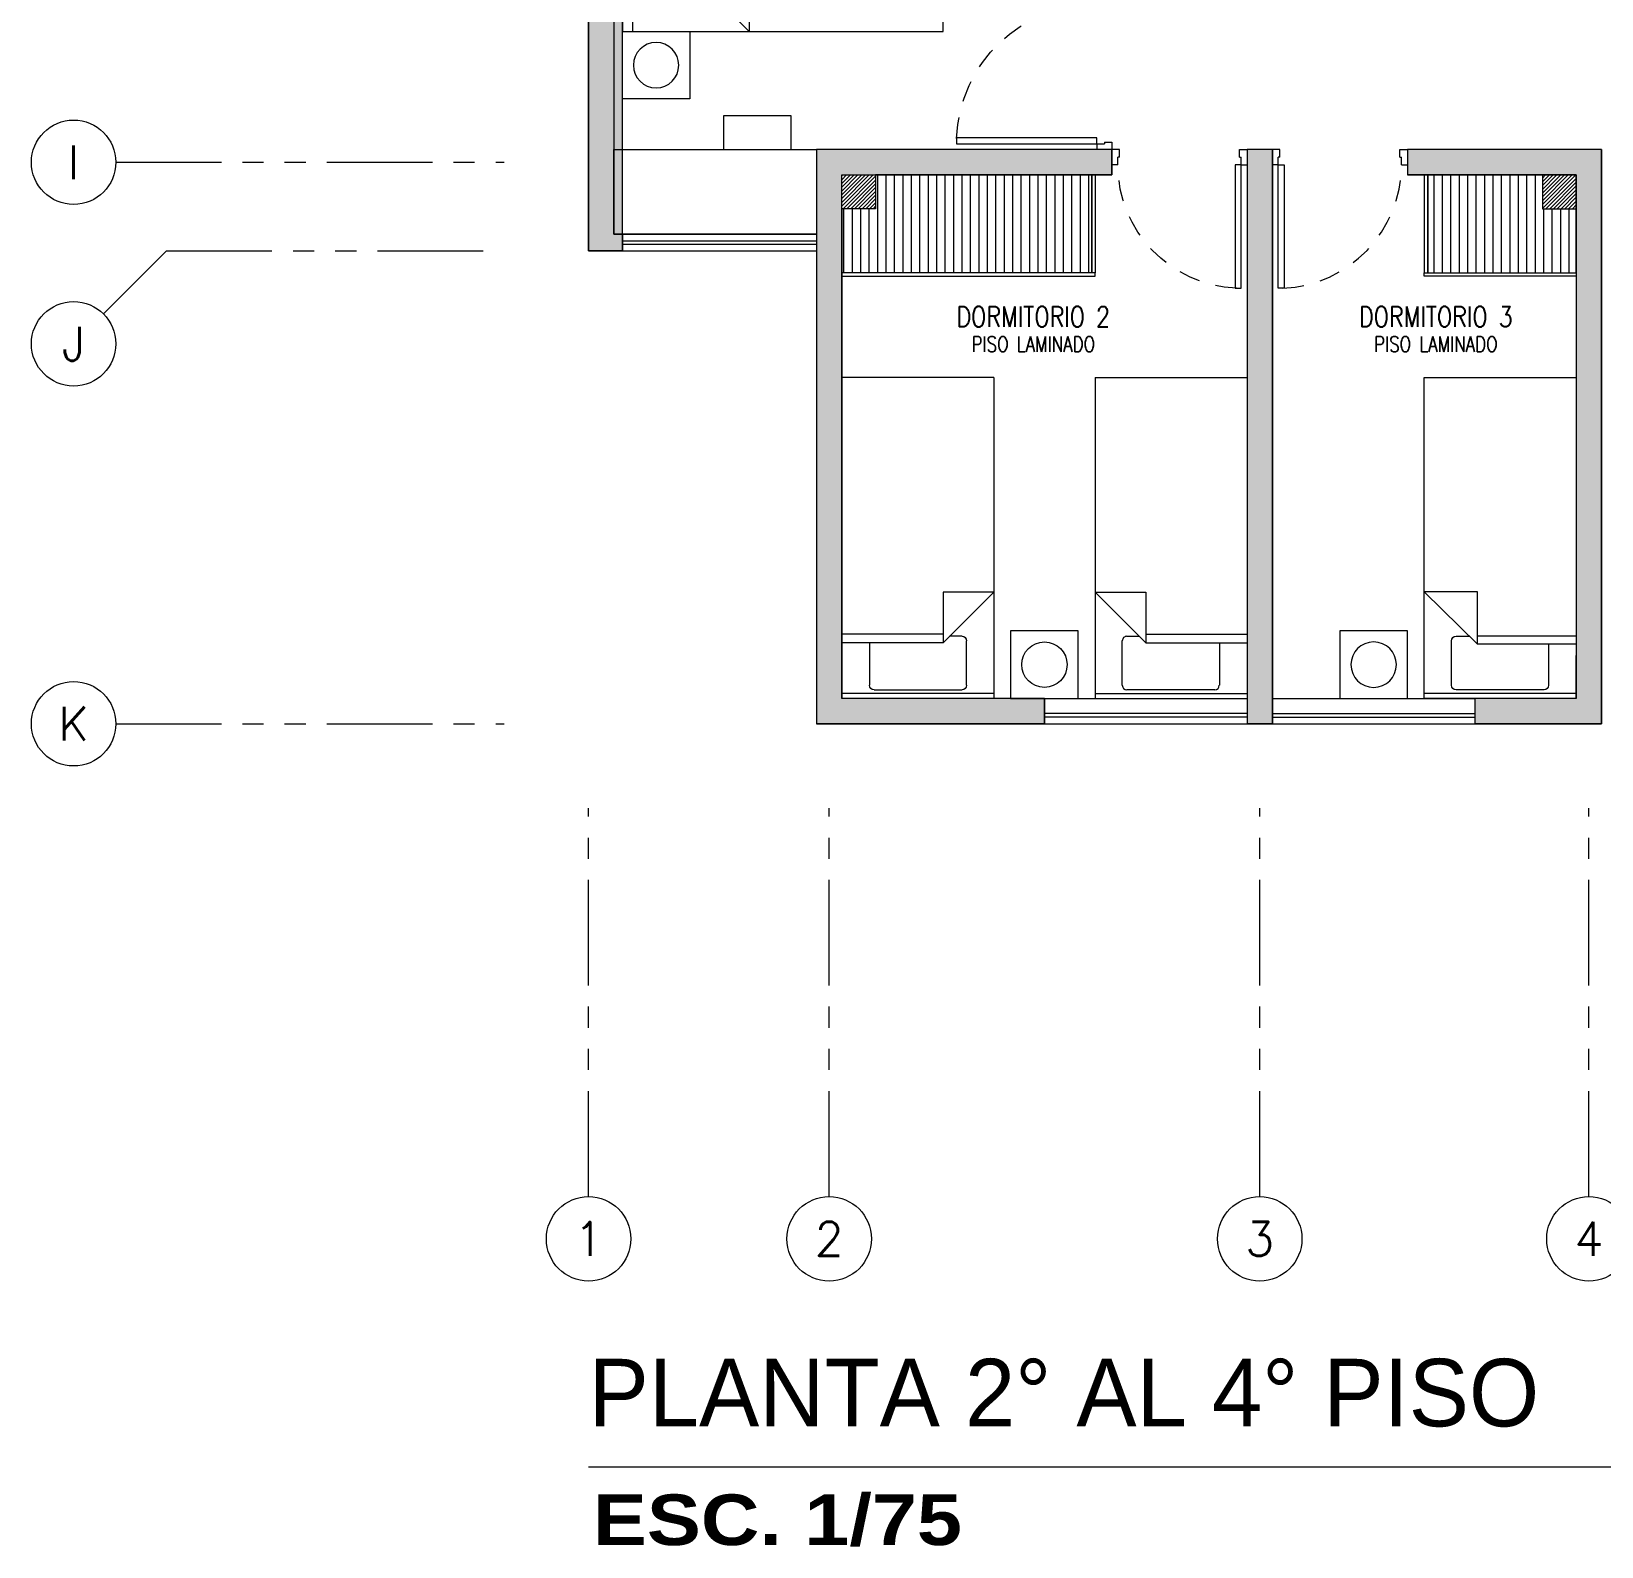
# Model space of a CAD drawing. Header units: millimetres. Extents: x 3765 to 3833, y 1327 to 1657.
# Drawn here: x 3765.17 to 3774.47, y 1451.87 to 1460.84 of the extents above; entities that cross this region are included whole.
import ezdxf
from ezdxf.enums import TextEntityAlignment as Align

# ---------------------------------------------------------------- set-up
doc = ezdxf.new("R2010")
doc.units = ezdxf.units.MM
for name, pattern in [('HIDDEN2', [0.1875, 0.125, -0.0625]), ('PHANTOM', [63.5, 31.75, -6.35, 6.35, -6.35, 6.35, -6.35]), ('PHANTOM2', [1.25, 0.625, -0.125, 0.125, -0.125, 0.125, -0.125]), ('X-REF_DP_Arquitectura$0$HIDDEN', [0.375, 0.25, -0.125])]:
    doc.linetypes.add(name, pattern=pattern)
doc.layers.get('0').update_dxf_attribs({"color": 251, "lineweight": 9})
doc.layers.get('DEFPOINTS').update_dxf_attribs({"color": 251, "lineweight": 9})
for name, color, linetype, lineweight in [('A-COTAS EXT', 251, 'Continuous', 13), ('A-EJES', 251, 'PHANTOM', 13), ('A-HATCH', 251, 'Continuous', 13), ('A-MOBILIARIO', 251, 'Continuous', 13), ('A-MURO BAJO', 251, 'Continuous', 13), ('A-MUROS', 251, 'Continuous', 13), ('A-TEXTO-ACABADO PISO', 251, 'Continuous', 13), ('A-TEXTO-AMBIENTE', 251, 'Continuous', 13), ('A_20_Estructuras', 251, 'Continuous', 13), ('A_50_TextoAmbiente', 251, 'Continuous', 13), ('A_50_Vigas', 251, 'X-REF_DP_Arquitectura$0$HIDDEN', 13), ('A_60_HatchEstructuras', 251, 'Continuous', 13), ('DLP_MOBILIARIO FIJO', 251, 'Continuous', 13)]:
    doc.layers.add(name, color=color, linetype=linetype, lineweight=lineweight)
doc.styles.add('R160-75', font='ariblk.ttf', dxfattribs={"height": 0.6})
doc.styles.add('R175-75', font='GOTHIC.TTF', dxfattribs={"height": 0.4})
doc.styles.add('ROMANS', font='romans.shx', dxfattribs={"width": 0.8})

# ---------------------------------------------------------------- blocks, each defined once
blk = doc.blocks.new('EF-P2-P4')
at = {"layer": 'A_60_HatchEstructuras'}
h = blk.add_hatch(color=256, dxfattribs=at)
h.dxf.hatch_style = 1
h.paths.add_polyline_path([(-1.15, -7), (1.6, -7), (1.6, -7.6), (1.75, -7.6), (1.75, -7), (4.5, -7), (4.5, -9.55), (4.65, -9.55), (4.65, -7), (7.5001, -7), (7.5001, -6.85), (4.65, -6.85), (4.65, -4.3), (4.5, -4.3), (4.5, -6.85), (1.75, -6.85), (1.75, -6.25), (1.6, -6.25), (1.6, -6.85), (-1.15, -6.85), (-1.15, -2.8), (-1.35, -2.8), (-1.35, -11.05), (-1.15, -11.05)])
h.paths.add_polyline_path([(3.3, -4.45), (3.75, -4.45), (3.75, -4.3), (1.6, -4.3), (1.6, -5.5), (1.7468, -5.5), (1.75, -5.5), (1.75, -4.45), (3.1, -4.45), (3.1, -6.05), (3.3, -6.05)], flags=17)
h.paths.add_polyline_path([(3.3, -7.8), (3.1, -7.8), (3.1, -9.4), (1.75, -9.4), (1.75, -8.35), (1.6, -8.35), (1.6, -9.55), (3.75, -9.55), (3.75, -9.4), (3.3, -9.4)], flags=17)
h = blk.add_hatch(color=256, dxfattribs=at)
h.dxf.hatch_style = 1
h.paths.add_polyline_path([(2.7, -10.45), (2.55, -10.45), (2.55, -13.85), (2.7, -13.85)])
h.paths.add_polyline_path([(1.75, -10.45), (0, -10.45), (0, -13.85), (1.35, -13.85), (1.35, -13.7), (0.15, -13.7), (0.15, -10.6), (1.75, -10.6)])
h.paths.add_polyline_path([(4.65, -10.45), (3.5, -10.45), (3.5, -10.6), (4.5, -10.6), (4.5, -13.7), (3.9, -13.7), (3.9, -13.85), (4.65, -13.85)])
at = {"layer": 'A_20_Estructuras'}
for points in [[(-1.15, -7), (1.6, -7), (1.6, -7.6), (1.75, -7.6), (1.75, -7), (4.5, -7), (4.5, -9.55), (4.65, -9.55), (4.65, -7), (7.5001, -7), (7.5001, -6.85), (4.65, -6.85), (4.65, -4.3), (4.5, -4.3), (4.5, -6.85), (1.75, -6.85), (1.75, -6.25), (1.6, -6.25), (1.6, -6.85), (-1.15, -6.85), (-1.15, -2.8), (-1.35, -2.8), (-1.35, -11.05), (-1.15, -11.05)], [(1.75, -10.45), (0, -10.45), (0, -13.85), (1.35, -13.85), (1.35, -13.7), (0.15, -13.7), (0.15, -10.6), (1.75, -10.6)], [(2.7, -10.45), (2.55, -10.45), (2.55, -13.85), (2.7, -13.85)], [(4.65, -10.45), (3.5, -10.45), (3.5, -10.6), (4.5, -10.6), (4.5, -13.7), (3.9, -13.7), (3.9, -13.85), (4.65, -13.85)]]:
    blk.add_lwpolyline(points, close=True, dxfattribs=at)
at = {"layer": 'A_50_Vigas'}
for p, q in [((-1.15, -11.05), (0, -11.05)), ((1.35, -13.85), (2.55, -13.85)), ((2.7, -13.85), (3.9, -13.85))]:
    blk.add_line(p, q, dxfattribs=at)
blk = doc.blocks.new('JUNTA2')
at = {"layer": 'A-MOBILIARIO'}
blk.add_lwpolyline([(-25.6, -9.975), (-25.6, -10.475), (-26.75, -10.475), (-26.75, -9.975)], close=True, dxfattribs=at)
at = {"layer": 'A-MUROS'}
blk.add_lwpolyline([(-24, -6.375), (-26.75, -6.375), (-26.75, -2.325), (-26.95, -2.325), (-26.95, -10.575), (-26.75, -10.575), (-26.75, -6.525), (-24, -6.525)], dxfattribs=at)
blk = doc.blocks.new('A$C77AB7FBD')
at = {"linetype": 'Continuous'}
for p, q in [((0, 0), (0, 1.9)), ((0.9, 1.9), (0, 1.9)), ((0.9, 1.87), (0, 1.87)), ((0.9, 0), (0.9, 1.9)), ((0.164, 1.57), (0.164, 1.8219)), ((0.1908, 1.8487), (0.7119, 1.8487)), ((0.7386, 1.8219), (0.7386, 1.5585)), ((0.6, 1.57), (0, 1.57)), ((0.6, 1.52), (0, 1.52)), ((0.6, 1.27), (0.6, 1.57)), ((0.9, 1.27), (0.6, 1.57)), ((0.7119, 1.5317), (0.6383, 1.5317)), ((0.9, 1.27), (0.6, 1.27)), ((0.9, 0), (0, 0))]:
    blk.add_line(p, q, dxfattribs=at)
for centre, start, end in [((0.1908, 1.8219), 90, 180), ((0.7119, 1.8219), 0, 90), ((0.7119, 1.5585), 270, 0)]:
    blk.add_arc(centre, 0.0267, start, end, dxfattribs=at)
blk = doc.blocks.new('A$C2EBA15F5')
blk.add_lwpolyline([(0, 0.4), (0, 0), (0.4, 0), (0.4, 0.4)], close=True)
blk.add_circle((0.2, 0.2), 0.1344)
blk = doc.blocks.new('CAMA PROYECCION')
for p, q in [((37.495, 40.6423, 0), (37.495, 38.771, 0)), ((38.3949, 40.6423, 0), (37.495, 40.6423, 0)), ((38.3949, 38.771, 0), (38.3949, 40.6423, 0)), ((38.0806, 39.3741, 0), (38.3949, 39.3741, 0)), ((38.3949, 39.3741, 0), (38.0806, 39.0644, 0)), ((38.0806, 39.0644, 0), (38.0806, 39.3741, 0)), ((38.0806, 39.1133, 0), (37.495, 39.1133, 0)), ((37.495, 39.0644, 0), (38.0806, 39.0644, 0)), ((37.659, 39.0644, 0), (37.659, 38.8203, 0)), ((38.2069, 39.1106, 0), (38.1275, 39.1106, 0)), ((38.2336, 38.8203, 0), (38.2336, 39.0838, 0)), ((37.495, 38.7423, 0), (37.495, 38.9974, 0)), ((38.3949, 38.7423, 0), (38.3949, 38.9974, 0)), ((37.6857, 38.7936, 0), (38.2069, 38.7936, 0)), ((37.495, 38.771, 0), (38.3949, 38.771, 0)), ((37.495, 38.7423, 0), (38.3949, 38.7423, 0))]:
    blk.add_line(p, q)
at = {"elevation": 0}
blk.add_lwpolyline([(38.495, 38.7423), (38.495, 39.1423), (38.895, 39.1423), (38.895, 38.7423)], close=True, dxfattribs=at)
blk.add_circle((38.695, 38.9423, 0), 0.1344)
for centre, start, end in [((38.2069, 39.0838, 0), 0, 90), ((37.6857, 38.8203, 0), 180, 270), ((38.2069, 38.8203, 0), 270, 0)]:
    blk.add_arc(centre, 0.0267, start, end)
blk = doc.blocks.new('A$C3E6679A6')
for p, q in [((0, 1.8444), (0.0001, 1.9044)), ((0.0001, 1.9044), (1.4501, 1.9044)), ((1.4501, 1.9044), (1.4501, 1.8444))]:
    blk.add_line(p, q)
at = {"linetype": 'Continuous'}
for p, q in [((0, 1.8444), (1.45, 1.8444)), ((0, 0.0044), (0, 1.8444)), ((0.1867, 1.5087), (0.1867, 1.786)), ((0.2173, 1.8167), (0.6414, 1.8167)), ((0.672, 1.786), (0.672, 1.5087)), ((0.778, 1.5087), (0.778, 1.786)), ((0.8086, 1.8167), (1.2327, 1.8167)), ((1.2633, 1.786), (1.2633, 1.4926)), ((1.45, 1.8444), (1.45, 0.0044)), ((0, 1.5084), (1.0953, 1.5084)), ((1.45, 1.1538), (1.0953, 1.5084)), ((1.0953, 1.5084), (1.0953, 1.1538)), ((1.0953, 1.4524), (0, 1.4524)), ((1.2327, 1.462), (1.1418, 1.462)), ((1.0953, 1.1538), (1.45, 1.1538)), ((1.45, 0.0044), (0, 0.0044))]:
    blk.add_line(p, q, dxfattribs=at)
for centre, start, end in [((0.2173, 1.786), 90, 180), ((0.6414, 1.786), 0, 90), ((0.8086, 1.786), 90, 180), ((1.2327, 1.786), 0, 90), ((1.2327, 1.4926), 270, 0)]:
    blk.add_arc(centre, 0.0306, start, end, dxfattribs=at)
at = {"layer": 'DEFPOINTS', "color": 0, "linetype": 'ByBlock'}
for p in [(0, 1.9044), (0, 0)]:
    blk.add_point(p, dxfattribs=at)
blk = doc.blocks.new('*U86')
for p, q in [((0.01, 0.855), (0.01, 0.9)), ((0.055, 0.855), (0.01, 0.855)), ((0.1, 0.865), (0.055, 0.865)), ((0.055, 0.855), (0.055, 0.865)), ((0.1, 0.865), (0.1, 0.9)), ((0.055, 0.045), (0.01, 0.045)), ((0.01, 0.045), (0.01, 0)), ((0.055, 0.045), (0.055, 0.035)), ((0.1, 0.035), (0.055, 0.035)), ((0.1, 0.035), (0.1, 0))]:
    blk.add_line(p, q)
blk.add_lwpolyline([(0.93, 0.07), (0.93, 0.035), (0.1, 0.035), (0.1, 0.07)], close=True)
at = {"color": 7, "linetype": 'HIDDEN2'}
blk.add_arc((0.0995, 0.0339), 0.8311, 2.23015, 89.96723, dxfattribs=at)
blk = doc.blocks.new('*U87')
for p, q in [((0.01, 0.755), (0.01, 0.8)), ((0.055, 0.755), (0.01, 0.755)), ((0.1, 0.765), (0.055, 0.765)), ((0.055, 0.755), (0.055, 0.765)), ((0.1, 0.765), (0.1, 0.8)), ((0.055, 0.045), (0.01, 0.045)), ((0.01, 0.045), (0.01, 0)), ((0.055, 0.045), (0.055, 0.035)), ((0.1, 0.035), (0.055, 0.035)), ((0.1, 0.035), (0.1, 0))]:
    blk.add_line(p, q)
blk.add_lwpolyline([(0.83, 0.07), (0.83, 0.035), (0.1, 0.035), (0.1, 0.07)], close=True)
at = {"color": 7, "linetype": 'HIDDEN2'}
blk.add_arc((0.0996, 0.034), 0.731, 2.23015, 89.96723, dxfattribs=at)
blk = doc.blocks.new('DPTO 65')
at = {"layer": 'A-HATCH'}
h = blk.add_hatch(dxfattribs=at)
h.set_pattern_fill('ANSI31', color=256, scale=0.005)
h.set_pattern_definition([(45, (-52.640968, -4.05), (-0.01122532, 0.01122532), [])])
h.paths.add_polyline_path([(-5.85, 3.95), (-5.65, 3.95), (-5.65, 3.75), (-5.85, 3.75)])
h = blk.add_hatch(dxfattribs=at)
h.set_pattern_fill('ANSI31', color=256, scale=0.005)
h.set_pattern_definition([(45, (-50.050001, -4.05), (-0.01122532, 0.01122532), [])])
h.paths.add_polyline_path([(-1.5, 3.95), (-1.7, 3.95), (-1.7, 3.75), (-1.5, 3.75)])
at = {"layer": 'DLP_MOBILIARIO FIJO'}
h = blk.add_hatch(dxfattribs=at)
h.set_pattern_fill('_USER', color=8, scale=0.05, angle=270, pattern_type=0)
h.set_pattern_definition([(270, (-65.03, 33.379965), (0.05, -9e-18), [])])
h.paths.add_polyline_path([(-5.85, 4.33), (-4.97, 4.33), (-4.97, 3.75), (-5.65, 3.75), (-5.65, 3.95), (-5.85, 3.95)])
h = blk.add_hatch(dxfattribs=at)
h.set_pattern_fill('_USER', color=8, scale=0.05, angle=270, pattern_type=0)
h.set_pattern_definition([(270, (-9542.434857, -4941.215817), (0.05, -9e-18), [])])
h.paths.add_polyline_path([(-1.5, 4.33), (-1.5, 3.95), (-1.7, 3.95), (-1.7, 3.75), (-2.98, 3.75), (-2.98, 4.33)])
at = {"layer": 'A-MOBILIARIO'}
for points in [[(-1.35, 3.6), (-1.35, 4.1), (-0.15, 4.1), (-0.15, 3.6)], [(-0.8, 3.4), (-0.8, 3.6), (-1.2, 3.6), (-1.2, 3.4)]]:
    blk.add_lwpolyline(points, close=True, dxfattribs=at)
at = {"layer": 'A-MURO BAJO'}
for p, q in [((-4.05, 7), (-5.25, 7)), ((-2.7, 7), (-3.9, 7)), ((-4.05, 6.85), (-5.25, 6.85)), ((-2.7, 6.85), (-3.9, 6.85)), ((-0.2, 4.2), (-1.35, 4.2)), ((-0.2, 4.1), (-1.35, 4.1))]:
    blk.add_line(p, q, dxfattribs=at)
at = {"layer": 'A-MUROS'}
for p, q in [((-6, 7), (-5.25, 7)), ((-6, 3.6), (-6, 7)), ((-5.25, 6.85), (-5.25, 7)), ((-4.05, 7), (-3.9, 7)), ((-4.05, 3.6), (-4.05, 7)), ((-3.9, 3.6), (-3.9, 7)), ((-2.7, 7), (-1.35, 7)), ((-2.7, 6.85), (-2.7, 7)), ((-1.35, 3.6), (-1.35, 7)), ((-5.85, 6.85), (-5.25, 6.85)), ((-5.85, 3.95), (-5.85, 6.85)), ((-2.7, 6.85), (-1.5, 6.85)), ((-1.5, 3.95), (-1.5, 6.85)), ((-0.2, 4.1), (-0.2, 4.2)), ((-0.2, 4.2), (-0.15, 4.2)), ((-0.15, 4.1), (-0.2, 4.1)), ((-5.65, 3.95), (-5.85, 3.95)), ((-5.65, 3.75), (-5.65, 3.95)), ((-1.7, 3.75), (-1.7, 3.95)), ((-1.7, 3.95), (-1.5, 3.95)), ((-5.65, 3.75), (-4.85, 3.75)), ((-4.85, 3.6), (-4.85, 3.75)), ((-3.1, 3.75), (-1.7, 3.75)), ((-3.1, 3.6), (-3.1, 3.75)), ((-6, 3.6), (-4.85, 3.6)), ((-4.05, 3.6), (-3.9, 3.6)), ((-3.1, 3.6), (-1.35, 3.6))]:
    blk.add_line(p, q, dxfattribs=at)
at = {"layer": 'DLP_MOBILIARIO FIJO'}
for p, q in [((-4.05, 6.96), (-5.25, 6.96)), ((-4.05, 6.94), (-5.25, 6.94)), ((-3.9, 6.96), (-2.7, 6.96)), ((-3.9, 6.94), (-2.7, 6.94)), ((-0.2, 4.16), (-1.35, 4.16)), ((-0.2, 4.14), (-1.35, 4.14))]:
    blk.add_line(p, q, dxfattribs=at)
at = {"layer": 'DLP_MOBILIARIO FIJO', "elevation": 0}
for points in [[(-4.95, 4.35), (-4.95, 4.33), (-5.85, 4.33), (-5.85, 4.35)], [(-4.97, 3.75), (-4.95, 3.75), (-4.95, 4.33), (-4.97, 4.33)], [(-3, 4.35), (-3, 4.33), (-1.5, 4.33), (-1.5, 4.35)], [(-2.98, 3.75), (-3, 3.75), (-3, 4.33), (-2.98, 4.33)]]:
    blk.add_lwpolyline(points, close=True, dxfattribs=at)
at = {"layer": 'DLP_MOBILIARIO FIJO', "color": 8}
for points in [[(-5.85, 3.75), (-4.97, 3.75), (-4.97, 4.33), (-5.85, 4.33)], [(-1.5, 3.75), (-2.98, 3.75), (-2.98, 4.33), (-1.5, 4.33)]]:
    blk.add_lwpolyline(points, close=True, dxfattribs=at)
at = {"layer": 'A-MOBILIARIO'}
for name, p, xscale, rotation in [('CAMA PROYECCION', (-43.345, 45.5923, 0), -1, 180), ('*U87', (-3.9, 3.59), -1.000000000000015, 270), ('*U86', (-3.11, 3.6), -1, 180)]:
    blk.add_blockref(name, p, dxfattribs=dict(at, xscale=xscale, rotation=rotation))
blk.add_blockref('A$C77AB7FBD', (-3.9, 4.95), dxfattribs=at)
at = {"layer": 'A-MOBILIARIO', "extrusion": (0, 0, -1), "xscale": -1, "zscale": -1}
blk.add_blockref('A$C2EBA15F5', (2.9, 6.45), dxfattribs=at)
at = {"layer": 'A-MOBILIARIO', "xscale": -1}
for name, p in [('A$C77AB7FBD', (-1.5, 4.95)), ('A$C2EBA15F5', (-0.2, 2.9001))]:
    blk.add_blockref(name, p, dxfattribs=at)
at = {"layer": 'A-MOBILIARIO', "rotation": 90}
blk.add_blockref('*U87', (-4.05, 3.59), dxfattribs=at)
at = {"layer": 'A-MOBILIARIO', "extrusion": (0, 0, -1), "zscale": -1.000000000000004, "rotation": 90}
blk.add_blockref('A$C3E6679A6', (2.1044, 1.45), dxfattribs=at)
blk = doc.blocks.new('N.01')
at = {"layer": 'A-MUROS', "elevation": 0}
for points in [[(-22.65, 2.3), (-22.8, 2.3), (-22.8, 10.55), (-22.65, 10.55)], [(-22.65, 6.35), (-22.65, 2.4)]]:
    blk.add_lwpolyline(points, dxfattribs=at)
blk = doc.blocks.new('TC_PT')
blk.add_blockref('N.01', (22.8, -2.3, 0))
at = {"rotation": 180}
blk.add_blockref('DPTO 65', (0, 4.2), dxfattribs=at)
blk = doc.blocks.new('TEXTO AMBIENTES PT')
at = {"layer": 'A-TEXTO-ACABADO PISO', "char_height": 0.09, "attachment_point": 2, "rotation": 0.00002, "style": 'ROMANS'}
for insert in [(1.2842, -11.5569), (3.6682, -11.5569)]:
    blk.add_mtext_dynamic_manual_height_columns('PISO LAMINADO', width=1.20225, gutter_width=12.5, heights=[0], dxfattribs=dict(at, insert=insert))
at = {"layer": 'A-TEXTO-AMBIENTE', "style": 'ROMANS', "width": 0.8}
for s, p in [('DORMITORIO 2', (1.2841, -11.4999)), ('DORMITORIO 3', (3.6684, -11.4999))]:
    blk.add_text(s, height=0.12, dxfattribs=at).set_placement(p, align=Align.CENTER)
blk = doc.blocks.new('Ejes_Torre C')
at = {"layer": 'A-COTAS EXT'}
blk.add_line((-2.5, 2.8), (-2.8732, 2.4268), dxfattribs=at)
at = {"layer": 'A-EJES', "linetype": 'PHANTOM2'}
for points in [[(-2.8, 3.325), (-0.5, 3.325)], [(-2.5, 2.8), (-0.5, 2.8)], [(-2.8, 0), (-0.5, 0)], [(0, -2.8), (0, -0.5)], [(1.425, -2.8), (1.425, -0.5)], [(3.975, -2.8), (3.975, -0.5)], [(5.925, -2.8), (5.925, -0.5)]]:
    blk.add_lwpolyline(points, dxfattribs=at)
at = {"layer": 'A-EJES', "linetype": 'Continuous'}
for centre in [(-3.05, 3.325), (-3.05, 2.25), (-3.05, 0), (0, -3.05), (1.425, -3.05), (3.975, -3.05), (5.925, -3.05)]:
    blk.add_circle(centre, 0.25, dxfattribs=at)
at = {"layer": 'A-EJES', "linetype": 'Continuous', "style": 'ROMANS'}
for s, p in [('I', (-3.05, 3.325)), ('J', (-3.05, 2.25)), ('K', (-3.05, 0)), ('1', (0, -3.05)), ('2', (1.425, -3.05)), ('3', (3.975, -3.05)), ('4', (5.925, -3.05))]:
    blk.add_text(s, height=0.2, dxfattribs=at).set_placement(p, align=Align.MIDDLE_CENTER)

msp = doc.modelspace()

# ---------------------------------------------------------------- linework, layer by layer
at = {"layer": 'A_50_TextoAmbiente', "color": 1}
msp.add_lwpolyline([(3768.4721, 1452.3379), (3777.6721, 1452.3379)], dxfattribs=at)

# ---------------------------------------------------------------- block references
for name, p in [('EF-P2-P4', (3769.8221, 1470.5876)), ('JUNTA2', (3795.4221, 1470.1129))]:
    msp.add_blockref(name, p)

# ---------------------------------------------------------------- texts
at = {"layer": 'A_50_TextoAmbiente', "color": 1, "insert": (3768.4721, 1452.9773), "char_height": 0.4, "width": 16.529649, "attachment_point": 1, "style": 'R175-75'}
msp.add_mtext('PLANTA 2° AL 4° PISO', dxfattribs=at)
at = {"layer": 'A_50_TextoAmbiente', "color": 3, "insert": (3768.4974, 1452.1742), "char_height": 0.3, "width": 10.725123, "attachment_point": 1, "style": 'R160-75'}
msp.add_mtext('ESC. 1/75', dxfattribs=at)

# ---------------------------------------------------------------- next in the draw order: block references
msp.add_blockref('TC_PT', (3768.4721, 1459.5379))

# ---------------------------------------------------------------- next in the draw order: block references
at = {"layer": 'A-EJES'}
msp.add_blockref('Ejes_Torre C', (3768.4721, 1456.7379), dxfattribs=at)
at = {"layer": 'A_50_TextoAmbiente'}
msp.add_blockref('TEXTO AMBIENTES PT', (3769.8221, 1470.5879), dxfattribs=at)

doc.saveas('drawing.dxf')
